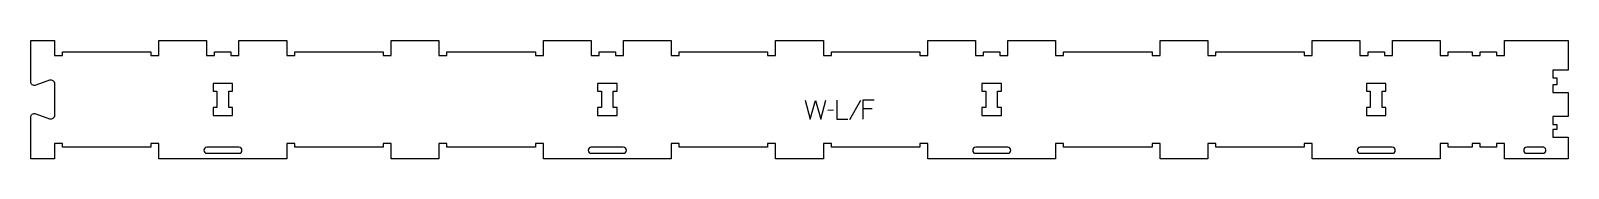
# Model space of a CAD drawing. Header units: millimetres. Extents: x -1207 to 1192, y -92 to 94.
import ezdxf

# ---------------------------------------------------------------- set-up
doc = ezdxf.new("R2010")
doc.units = ezdxf.units.MM
for name, color, linetype, true_color in [('1_ANYTOOL_1MMDEEP_LABELS_S', 2, 'Continuous', 0xffff00), ('3_ANYTOOL_CUTTHROUGH_INSID', 4, 'Continuous', 0x00ffff), ('4_ANYTOOL_CUTTHROUGH_OUTSI', 5, 'Continuous', 0x0000ff)]:
    doc.layers.add(name, color=color, linetype=linetype, true_color=true_color)

msp = doc.modelspace()

# ---------------------------------------------------------------- linework, layer by layer
at = {"layer": '1_ANYTOOL_1MMDEEP_LABELS_S'}
for p, q in [((45.6, -16.1), (36.9, -16.2)), ((88, -0.5), (70.8, -31.2)), ((106.1, -14), (91.6, -14))]:
    msp.add_line(p, q, dxfattribs=at)
for points in [[(1.3, 0), (9, -30), (17.4, -0.9), (25.9, -30), (33.4, 0)], [(50.8, 0), (50.8, -30), (67.9, -30)], [(109.3, 0), (91.6, 0), (91.6, -30)]]:
    msp.add_lwpolyline(points, dxfattribs=at)
at = {"layer": '3_ANYTOOL_CUTTHROUGH_INSID'}
for points in [[(-916.7, 13.7), (-916.7, -11.8), (-922.7, -11.8), (-922.7, -24.3), (-892.2, -24.3), (-892.2, -11.8), (-898.2, -11.8), (-898.2, 13.7), (-892.2, 13.7), (-892.2, 26.2), (-922.7, 26.2), (-922.7, 13.7)], [(-316.7, 13.7), (-316.7, -11.8), (-322.7, -11.8), (-322.7, -24.3), (-292.2, -24.3), (-292.2, -11.8), (-298.2, -11.8), (-298.2, 13.7), (-292.2, 13.7), (-292.2, 26.2), (-322.7, 26.2), (-322.7, 13.7)], [(283.3, 13.7), (283.3, -11.8), (277.3, -11.8), (277.3, -24.3), (307.8, -24.3), (307.8, -11.8), (301.8, -11.8), (301.8, 13.7), (307.8, 13.7), (307.8, 26.2), (277.3, 26.2), (277.3, 13.7)], [(883.3, 13.7), (883.3, -11.8), (877.3, -11.8), (877.3, -24.3), (907.8, -24.3), (907.8, -11.8), (901.8, -11.8), (901.8, 13.7), (907.8, 13.7), (907.8, 26.2), (877.3, 26.2), (877.3, 13.7)]]:
    msp.add_lwpolyline(points, close=True, dxfattribs=at)
for points in [[(-932.4, -83.4), (-882.4, -83.4, 1), (-882.4, -73.9), (-932.4, -73.9, 1)], [(-332.4, -83.4), (-282.4, -83.4, 1), (-282.4, -73.9), (-332.4, -73.9, 1)], [(267.6, -83.4), (317.6, -83.4, 1), (317.6, -73.9), (267.6, -73.9, 1)], [(867.6, -83.4), (917.6, -83.4, 1), (917.6, -73.9), (867.6, -73.9, 1)], [(1127.6, -83.4), (1153.3, -83.4), (1154.1, -83.3), (1154.8, -83), (1155.6, -82.6), (1156.7, -81.2), (1157.2, -79.5), (1157.2, -77.8), (1156.7, -76.1), (1155.6, -74.7), (1154.8, -74.2), (1154.1, -74), (1153.3, -73.9), (1127.6, -73.9, 1)]]:
    msp.add_lwpolyline(points, format="xyb", close=True, dxfattribs=at)
at = {"layer": '4_ANYTOOL_CUTTHROUGH_OUTSI'}
msp.add_lwpolyline([(1192.3, 93.6), (1192.3, 47.1), (1168.6, 47.1, 0.414214), (1168.3, 46.9), (1168.3, 34.9, 0.414214), (1168.6, 34.6), (1174.3, 34.6), (1174.3, 24.1), (1168.6, 24.1, 0.414214), (1168.3, 23.9), (1168.3, 11.9, 0.414214), (1168.6, 11.6), (1192.3, 11.6), (1192.3, -25.8), (1168.6, -25.8, 0.414214), (1168.3, -26), (1168.3, -38, 0.414214), (1168.6, -38.3), (1174.3, -38.3), (1174.3, -45.9), (1168.6, -45.9, 0.414214), (1168.3, -46.1), (1168.3, -58.1, 0.414214), (1168.6, -58.4), (1192.3, -58.4), (1192.3, -91.9), (1092.8, -91.9), (1092.8, -68.1, 0.414214), (1092.6, -67.9), (1080.6, -67.9, 0.414214), (1080.3, -68.1), (1080.3, -73.9), (1054.8, -73.9), (1054.8, -68.1, 0.414214), (1054.6, -67.9), (1042.6, -67.9, 0.414214), (1042.3, -68.1), (1042.3, -73.9), (1004.8, -73.9), (1004.8, -68.1, 0.414214), (1004.6, -67.9), (992.6, -67.9, 0.414214), (992.3, -68.1), (992.3, -91.9), (792.8, -91.9), (792.8, -68.1, 0.414214), (792.6, -67.9), (780.6, -67.9, 0.414214), (780.3, -68.1), (780.3, -73.9), (642.3, -73.9), (642.3, -68.1, 0.414214), (642.1, -67.9), (630.1, -67.9, 0.414214), (629.8, -68.1), (629.8, -91.9), (555.3, -91.9), (555.3, -68.1, 0.414214), (555.1, -67.9), (543.1, -67.9, 0.414214), (542.8, -68.1), (542.8, -73.9), (404.8, -73.9), (404.8, -68.1, 0.414214), (404.6, -67.9), (392.6, -67.9, 0.414214), (392.3, -68.1), (392.3, -91.9), (192.8, -91.9), (192.8, -68.1, 0.414214), (192.6, -67.9), (180.6, -67.9, 0.414214), (180.3, -68.1), (180.3, -73.9), (42.3, -73.9), (42.3, -68.1, 0.414214), (42.1, -67.9), (30.1, -67.9, 0.414214), (29.8, -68.1), (29.8, -91.9), (-44.7, -91.9), (-44.7, -68.1, 0.414214), (-44.9, -67.9), (-56.9, -67.9, 0.414214), (-57.2, -68.1), (-57.2, -73.9), (-195.2, -73.9), (-195.2, -68.1, 0.414214), (-195.4, -67.9), (-207.4, -67.9, 0.414214), (-207.7, -68.1), (-207.7, -91.9), (-407.2, -91.9), (-407.2, -68.1, 0.414214), (-407.4, -67.9), (-419.4, -67.9, 0.414214), (-419.7, -68.1), (-419.7, -73.9), (-557.7, -73.9), (-557.7, -68.1, 0.414214), (-557.9, -67.9), (-569.9, -67.9, 0.414214), (-570.2, -68.1), (-570.2, -91.9), (-644.7, -91.9), (-644.7, -68.1, 0.414214), (-644.9, -67.9), (-656.9, -67.9, 0.414214), (-657.2, -68.1), (-657.2, -73.9), (-795.2, -73.9), (-795.2, -68.1, 0.414214), (-795.4, -67.9), (-807.4, -67.9, 0.414214), (-807.7, -68.1), (-807.7, -91.9), (-1007.2, -91.9), (-1007.2, -68.1, 0.414214), (-1007.4, -67.9), (-1019.4, -67.9, 0.414214), (-1019.7, -68.1), (-1019.7, -73.9), (-1157.7, -73.9), (-1157.7, -68.1, 0.414214), (-1157.9, -67.9), (-1169.9, -67.9, 0.414214), (-1170.2, -68.1), (-1170.2, -91.9), (-1207.2, -91.9), (-1207.2, -26.7, -0.522099), (-1199.5, -21.4), (-1177.8, -29.4, 0.015611), (-1177.7, -29.4, 0.502397), (-1169.7, -23.4), (-1169.7, 25.1, 0.502397), (-1177.7, 31.1, 0.015604), (-1177.8, 31.1), (-1199.5, 23.1, -0.522094), (-1207.2, 28.5), (-1207.2, 93.6), (-1170.2, 93.6), (-1170.2, 69.9, 0.414214), (-1169.9, 69.6), (-1157.9, 69.6, 0.414214), (-1157.7, 69.9), (-1157.7, 75.6), (-1019.7, 75.6), (-1019.7, 69.9, 0.414214), (-1019.4, 69.6), (-1007.4, 69.6, 0.414214), (-1007.2, 69.9), (-1007.2, 93.6), (-932.7, 93.6), (-932.7, 69.9, 0.414214), (-932.4, 69.6), (-920.4, 69.6, 0.414214), (-920.2, 69.9), (-920.2, 75.6), (-894.7, 75.6), (-894.7, 69.9, 0.414214), (-894.4, 69.6), (-882.4, 69.6, 0.414214), (-882.2, 69.9), (-882.2, 93.6), (-807.7, 93.6), (-807.7, 69.9, 0.414214), (-807.4, 69.6), (-795.4, 69.6, 0.414214), (-795.2, 69.9), (-795.2, 75.6), (-657.2, 75.6), (-657.2, 69.9, 0.414214), (-656.9, 69.6), (-644.9, 69.6, 0.414214), (-644.7, 69.9), (-644.7, 93.6), (-570.2, 93.6), (-570.2, 69.9, 0.414214), (-569.9, 69.6), (-557.9, 69.6, 0.414214), (-557.7, 69.9), (-557.7, 75.6), (-419.7, 75.6), (-419.7, 69.9, 0.414214), (-419.4, 69.6), (-407.4, 69.6, 0.414214), (-407.2, 69.9), (-407.2, 93.6), (-332.7, 93.6), (-332.7, 69.9, 0.414214), (-332.4, 69.6), (-320.4, 69.6, 0.414214), (-320.2, 69.9), (-320.2, 75.6), (-294.7, 75.6), (-294.7, 69.9, 0.414214), (-294.4, 69.6), (-282.4, 69.6, 0.414214), (-282.2, 69.9), (-282.2, 93.6), (-207.7, 93.6), (-207.7, 69.9, 0.414214), (-207.4, 69.6), (-195.4, 69.6, 0.414214), (-195.2, 69.9), (-195.2, 75.6), (-57.2, 75.6), (-57.2, 69.9, 0.414214), (-56.9, 69.6), (-44.9, 69.6, 0.414214), (-44.7, 69.9), (-44.7, 93.6), (29.8, 93.6), (29.8, 69.9, 0.414214), (30.1, 69.6), (42.1, 69.6, 0.414214), (42.3, 69.9), (42.3, 75.6), (180.3, 75.6), (180.3, 69.9, 0.414214), (180.6, 69.6), (192.6, 69.6, 0.414214), (192.8, 69.9), (192.8, 93.6), (267.3, 93.6), (267.3, 69.9, 0.414214), (267.6, 69.6), (279.6, 69.6, 0.414214), (279.8, 69.9), (279.8, 75.6), (305.3, 75.6), (305.3, 69.9, 0.414214), (305.6, 69.6), (317.6, 69.6, 0.414214), (317.8, 69.9), (317.8, 93.6), (392.3, 93.6), (392.3, 69.9, 0.414214), (392.6, 69.6), (404.6, 69.6, 0.414214), (404.8, 69.9), (404.8, 75.6), (542.8, 75.6), (542.8, 69.9, 0.414214), (543.1, 69.6), (555.1, 69.6, 0.414214), (555.3, 69.9), (555.3, 93.6), (629.8, 93.6), (629.8, 69.9, 0.414214), (630.1, 69.6), (642.1, 69.6, 0.414214), (642.3, 69.9), (642.3, 75.6), (780.3, 75.6), (780.3, 69.9, 0.414214), (780.6, 69.6), (792.6, 69.6, 0.414214), (792.8, 69.9), (792.8, 93.6), (867.3, 93.6), (867.3, 69.9, 0.414214), (867.6, 69.6), (879.6, 69.6, 0.414214), (879.8, 69.9), (879.8, 75.6), (905.3, 75.6), (905.3, 69.9, 0.414214), (905.6, 69.6), (917.6, 69.6, 0.414214), (917.8, 69.9), (917.8, 93.6), (992.3, 93.6), (992.3, 69.9, 0.414214), (992.6, 69.6), (1004.6, 69.6, 0.414214), (1004.8, 69.9), (1004.8, 75.6), (1042.3, 75.6), (1042.3, 69.9, 0.414214), (1042.6, 69.6), (1054.6, 69.6, 0.414214), (1054.8, 69.9), (1054.8, 75.6), (1080.3, 75.6), (1080.3, 69.9, 0.414214), (1080.6, 69.6), (1092.6, 69.6, 0.414214), (1092.8, 69.9), (1092.8, 93.6)], format="xyb", close=True, dxfattribs=at)

doc.saveas('drawing.dxf')
